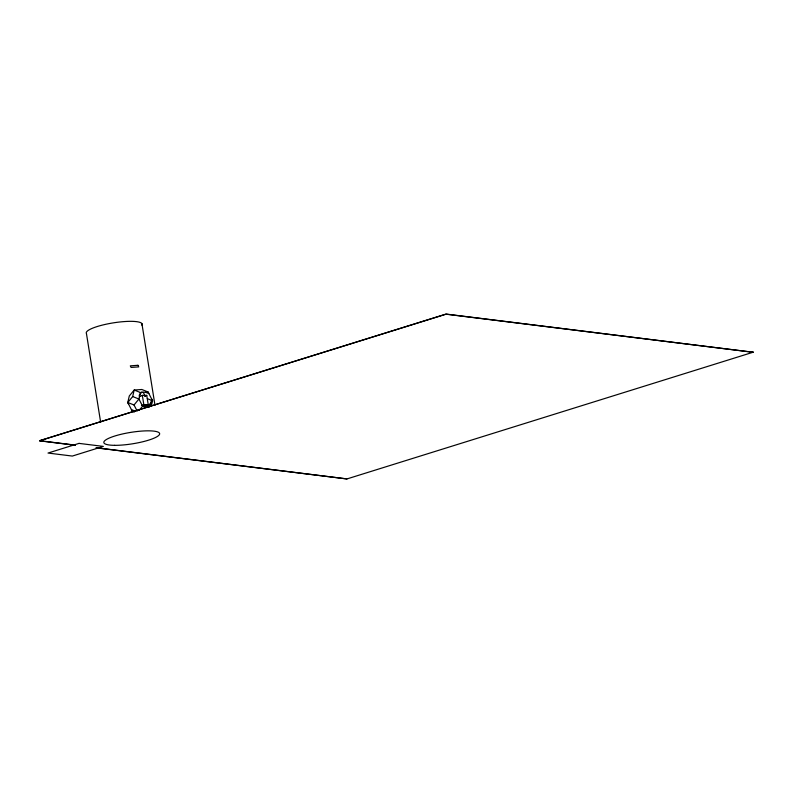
<?xml version="1.0" encoding="UTF-8"?>
<svg xmlns="http://www.w3.org/2000/svg" width="793" height="793" viewBox="0 0 793 793"><rect width="100%" height="100%" fill="white"/><g stroke="black" fill="none" stroke-linecap="round" stroke-linejoin="round"><path stroke-width="1.19" d="M128.555 404.093L127.782 402.497L129.289 395.994L134.186 390.047L141.828 389.492L148.073 391.98L152.534 400.723L151.275 406.135M134.324 412.073L132.243 411.24L127.782 402.497L132.679 396.55L134.186 390.047L140.43 392.525L148.073 391.98L148.836 393.566L145.724 392.327M140.43 392.525L138.924 399.028L134.027 404.985L137.199 411.111M148.866 407.334L150.264 405.629L151.77 399.127L152.534 400.723L147.647 406.67M139.102 395.34L141.897 391.94M139.122 410.437L142.611 406.185L150.264 405.629M139.281 396.758L142.343 395.39L146.755 395.38L148.232 404.608L144.148 406.412M144.713 396.292L146.755 395.38M141.778 405.52L143.82 404.608L148.232 404.608M39.65 440.71L446.033 314.068L753.35 352.29L446.053 314.197L39.65 440.71L75.295 445.131M96.211 447.847L346.967 478.932L753.33 352.161M96.191 447.718L346.967 478.932M39.67 440.839L75.315 445.25M147.329 398.651L152.534 400.723M132.679 396.55L138.924 399.028L142.611 406.185M127.782 402.497L134.027 404.985M135.643 411.309L131.479 409.654L132.243 411.24M143.127 392.109L145.238 396.193M141.907 323.623L154.962 405.124M142.343 395.39L143.82 404.608M100.671 422.372L86.447 333.566A28.29 5.789 -9.1 0 1 114.38 322.701A28.29 5.789 -9.1 0 1 141.858 325.16M79.032 443.386L48.016 453.051L72.332 456.064L103.348 446.4L79.032 443.386M137.952 365.295L130.31 365.851L131.073 367.437L138.725 366.891L137.952 365.295M114.539 445.329A28.29 5.789 -9.1 0 0 159.393 434.643A28.29 5.789 -9.1 0 0 121.21 434.267A28.29 5.789 -9.1 0 0 114.539 445.329"/></g></svg>
